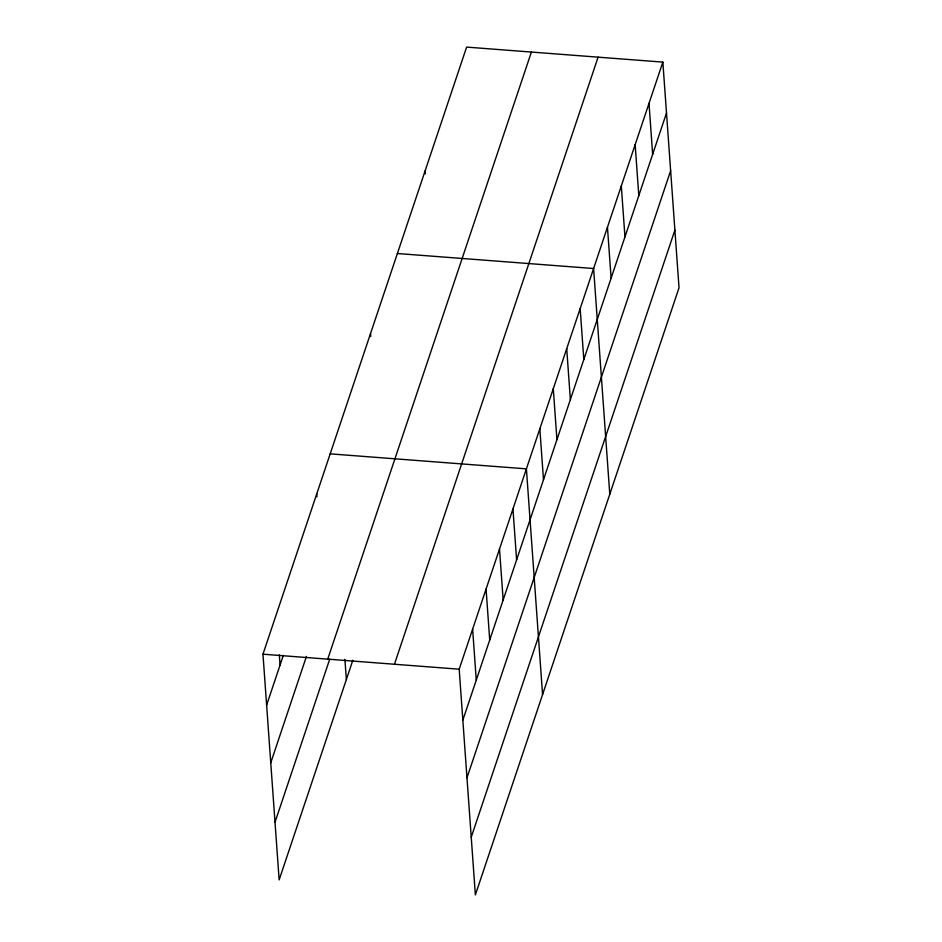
<?xml version="1.0" encoding="UTF-8"?>
<svg xmlns="http://www.w3.org/2000/svg" width="942" height="942" viewBox="0 0 942 942"><rect width="100%" height="100%" fill="white"/><g stroke="black" fill="none" stroke-linecap="round" stroke-linejoin="round"><path stroke-width="1.41" d="M352.85 660.201L279.15 879.887L262.971 654.195L466.631 47.1L662.85 62.113L679.029 287.805L475.369 894.9L459.19 669.197L662.85 62.113M266.621 705.134L283.306 655.397M270.754 762.808L306.444 656.421M327.722 659.141L531.394 52.057M275.017 822.225L329.712 659.188M394.439 664.251L598.099 57.156M462.84 720.147L666.5 113.064M466.973 777.821L670.645 170.726M471.224 837.238L674.896 230.142M397.394 253.516L593.601 268.517L609.78 494.22M330.183 453.856L526.401 468.857L542.568 694.56M262.971 654.195L459.19 669.197M649.003 103.396L652.653 154.347M635.155 144.679L638.806 195.63M621.308 185.963L624.958 236.901M607.46 227.246L611.111 278.184M580.166 308.587L583.816 359.538M566.719 348.658L570.369 399.608M553.284 388.728L556.934 439.678M539.837 428.798L543.487 479.737M512.954 508.927L516.605 559.878M499.507 548.998L503.158 599.948M486.072 589.068L489.722 640.018M472.625 629.138L476.275 680.077M425.089 170.949L425.301 173.858M370.5 333.645L370.712 336.553M344.913 659.365L346.362 679.547M316.736 493.914L316.948 496.834M279.327 654.878L280.057 665.076"/></g></svg>
